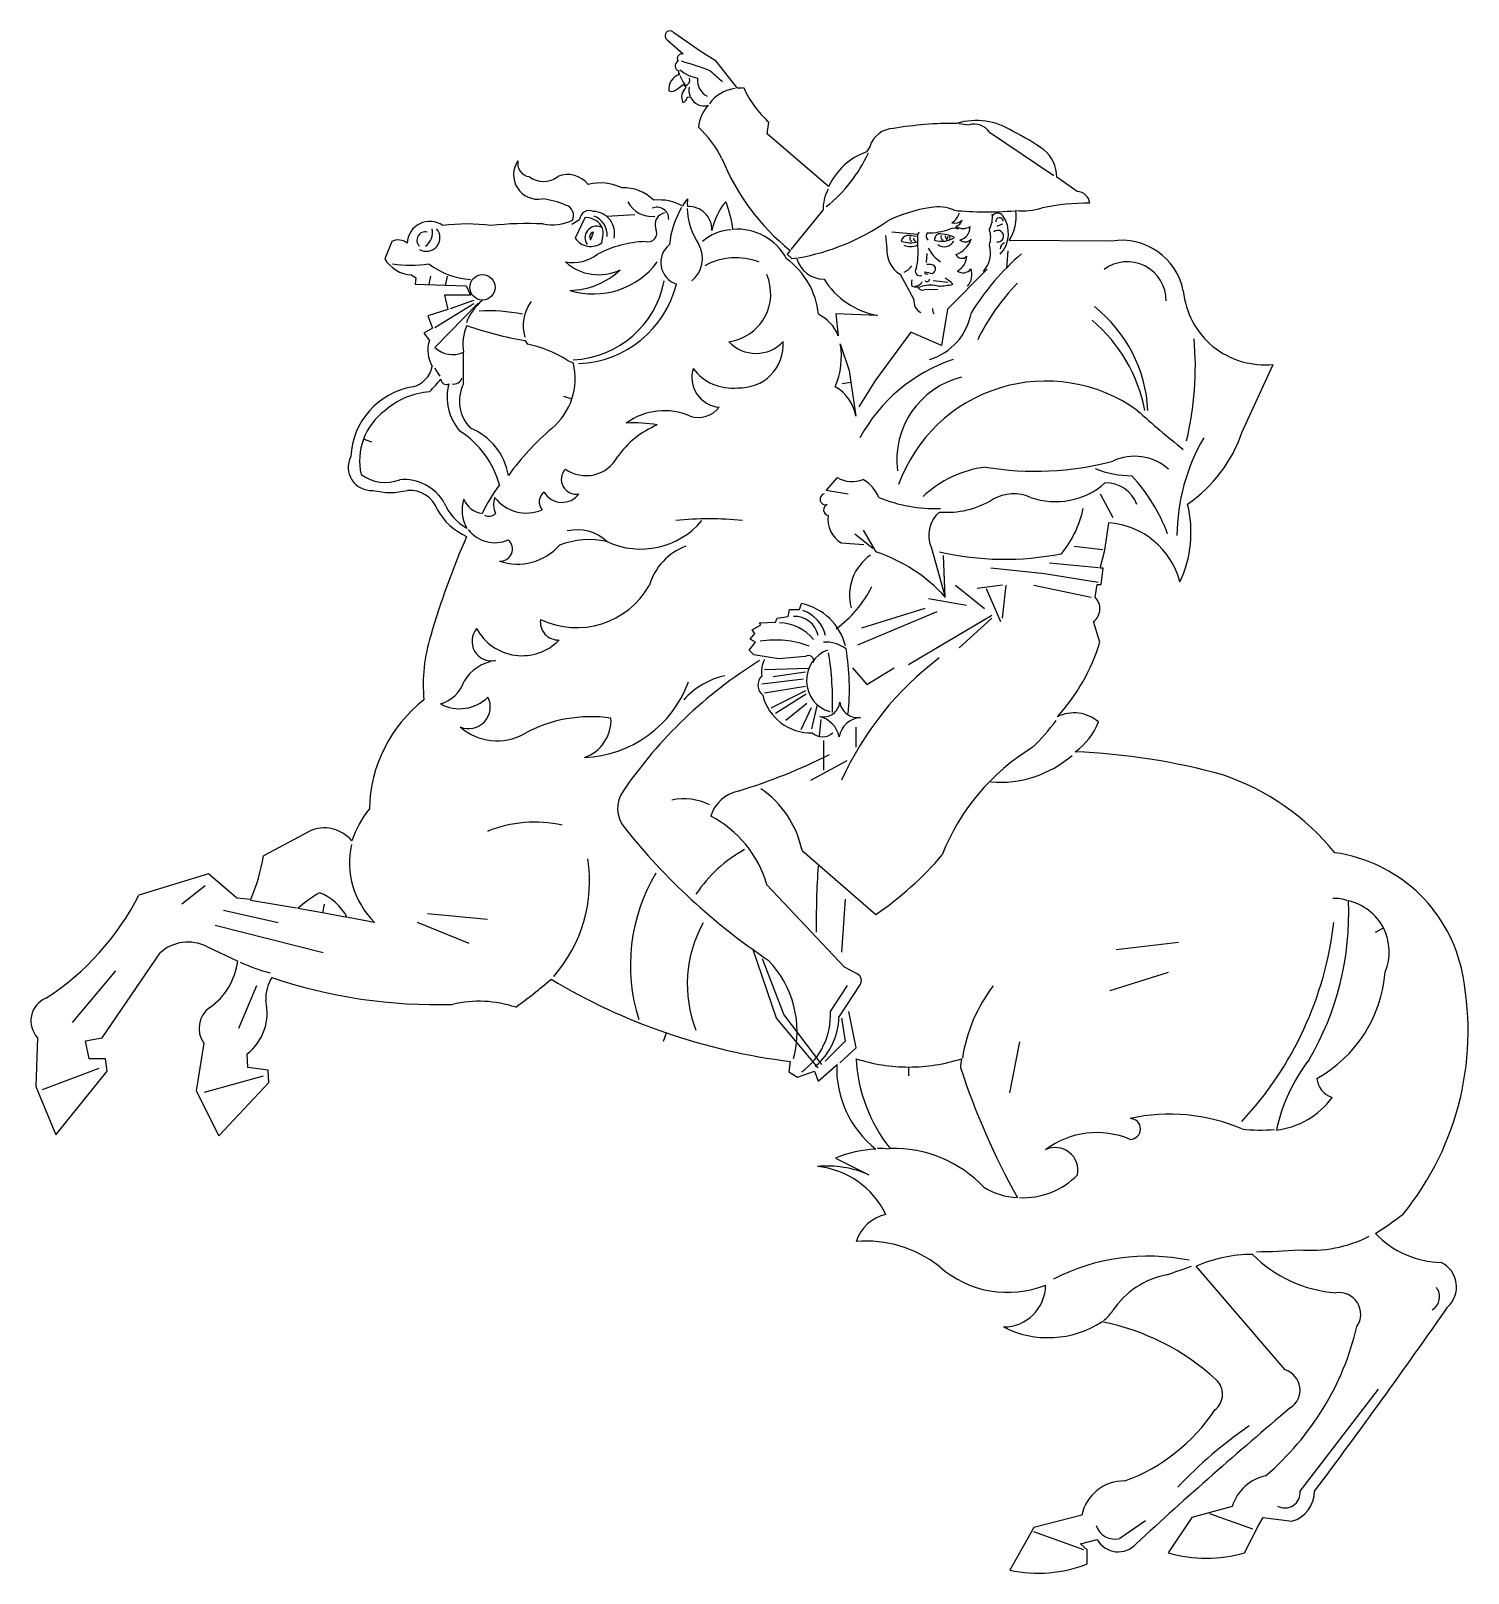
# Model space of a CAD drawing. Extents: x -1.3 to 14.9, y -3.5 to 13.9.
import ezdxf

# ---------------------------------------------------------------- set-up
doc = ezdxf.new("R2010")
doc.units = 0
doc.layers.add('WHITE', color=7, linetype='CONTINUOUS')

msp = doc.modelspace()

# ---------------------------------------------------------------- linework, layer by layer
at = {"layer": 'WHITE', "linetype": 'CONTINUOUS'}
for p, q in [((5.881, 13.835), (6.057, 13.68)), ((6.257999, 13.704), (5.953, 13.918)), ((6.427, 13.597), (6.257999, 13.704)), ((6.665999, 13.298), (6.427, 13.597)), ((5.992, 13.288), (6.057, 13.335)), ((6.057, 13.335), (6.09, 13.3)), ((6.103, 13.192), (6.138999, 13.196)), ((7.004, 12.779), (7.024, 12.909)), ((9.166, 12.895), (9.281, 12.88)), ((7.697, 12.184), (7.004, 12.779)), ((9.512, 12.798), (10.237, 12.307)), ((8.161, 12.633), (8.126, 12.576)), ((10.5, 12.13), (10.27, 12.289)), ((4.946, 11.833), (4.839, 11.6)), ((5.19, 11.85), (5.512, 11.869)), ((7.274, 11.473), (7.635, 11.916)), ((4.802, 11.758), (4.887, 11.814)), ((8.704, 11.642), (8.409, 11.671)), ((8.715, 11.671), (8.704, 11.642)), ((2.769, 11.564), (2.69, 11.369)), ((5.139999, 11.548), (5.151, 11.619)), ((8.704, 11.508), (8.704, 11.642)), ((10.888, 11.569), (9.734, 11.576)), ((7.262, 11.463), (7.229, 11.42)), ((7.229, 11.42), (7.282, 11.371)), ((7.282, 11.371), (7.335, 11.38)), ((8.803, 11.428), (8.798, 11.326)), ((9.717, 11.458), (9.704, 11.26)), ((2.993, 11.189), (3.042, 11.154)), ((3.042, 11.154), (3.032, 11.083)), ((3.207, 11.173), (3.187999, 11.083)), ((3.394, 11.173), (3.374, 11.065)), ((8.503, 11.194), (8.659, 10.909)), ((9.486, 11.253), (9.036, 10.8)), ((3.032, 11.083), (3.608, 11.065)), ((3.608, 11.065), (3.657, 10.958)), ((8.928, 11.024), (8.776, 11.017)), ((9.043, 11.102), (8.876, 11.121)), ((3.403, 10.798), (3.177999, 10.725)), ((3.743999, 10.869), (3.256, 10.369)), ((3.256, 10.593), (3.694, 10.864)), ((3.657, 10.958), (3.365, 10.958)), ((3.365, 10.958), (3.403, 10.798)), ((3.69, 10.897), (3.43, 10.805)), ((9.036, 10.8), (8.97, 10.39)), ((3.177999, 10.725), (3.229, 10.585)), ((8.248, 10.729), (7.777999, 10.748)), ((7.777999, 10.748), (7.806, 10.501)), ((3.229, 10.585), (3.13, 10.529)), ((3.13, 10.529), (3.194, 10.449)), ((4.270999, 10.446), (4.302, 10.404)), ((8.625, 10.543), (8.227, 10.001)), ((8.97, 10.39), (8.625, 10.543)), ((3.578, 9.958), (3.578, 10.315)), ((7.828999, 10.411), (7.927, 10.109)), ((4.75, 10.225), (4.817999, 10.19)), ((7.927, 10.109), (7.947, 9.977)), ((12.362, 9.416), (12.711, 10.178)), ((7.848, 9.961), (7.947, 9.977)), ((7.947, 9.977), (8.005, 9.595)), ((8.227, 10.001), (8.038999, 9.699)), ((4.705999, 9.819), (4.802, 9.788)), ((2.546, 9.3), (2.450999, 9.335)), ((7.794, 8.902), (7.671, 8.758)), ((7.671, 8.758), (7.915999, 8.718)), ((10.758, 8.717), (10.904, 8.451)), ((10.814, 8.083), (10.859, 8.39)), ((7.993999, 8.267), (8.196, 8.104)), ((8.085, 8.307), (8.229, 8.062)), ((7.839, 8.163999), (8.095, 8.145)), ((8.857, 8.104), (9.012999, 7.552)), ((9.012999, 7.552), (8.991, 8.022)), ((10.789, 8.085), (10.468, 8.123)), ((10.758, 7.879), (10.814, 8.083)), ((10.131, 7.815999), (9.527, 7.879)), ((10.187, 7.94), (10.739, 7.885)), ((10.793, 7.879), (10.758, 7.879)), ((10.77, 7.695), (10.793, 7.879)), ((9.128, 7.684999), (9.454, 7.425)), ((9.656999, 7.684999), (9.373, 7.649)), ((9.659, 7.313), (9.699, 7.684999)), ((10.01, 7.684999), (10.657, 7.55)), ((10.737, 7.715), (10.131, 7.815999)), ((10.703, 7.551), (10.725, 7.695)), ((10.725, 7.695), (10.77, 7.695)), ((8.821999, 7.537), (9.251, 7.460999)), ((9.475, 7.649), (9.637, 7.276)), ((7.098, 7.269999), (7.116, 7.315)), ((7.116, 7.315), (7.238999, 7.335)), ((7.238999, 7.335), (7.256999, 7.413)), ((7.256999, 7.413), (7.369999, 7.413)), ((7.369999, 7.413), (7.389999, 7.479)), ((8.027, 7.013999), (8.923, 7.388)), ((8.781, 7.425), (8.067, 7.201)), ((8.597, 6.789999), (9.536, 7.348999)), ((9.536, 7.313), (9.168, 6.978)), ((6.810999, 7.076), (6.866, 7.139999)), ((6.835, 7.184), (6.931, 7.237999)), ((6.866, 7.139999), (6.835, 7.184)), ((6.919, 7.26), (7.098, 7.269999)), ((6.931, 7.237999), (6.919, 7.26)), ((10.756, 7.043), (10.685, 7.275)), ((6.8, 6.954999), (6.872, 7.043)), ((6.872, 7.043), (6.810999, 7.076)), ((6.854, 6.901), (6.8, 6.954999)), ((7.131999, 6.856999), (6.854, 6.901)), ((7.434999, 6.88), (7.131999, 6.856999)), ((6.941999, 6.573999), (7.413, 6.63)), ((6.973, 6.736999), (7.466, 6.749)), ((7.434999, 6.704999), (7.072999, 6.651)), ((7.966, 6.754), (8.128, 6.566999)), ((8.128, 6.566999), (8.435, 6.754)), ((7.434999, 6.543), (6.973, 6.467)), ((7.05, 6.302999), (7.440999, 6.499)), ((7.441999, 6.454999), (7.098, 6.236999)), ((7.216, 6.162), (7.453, 6.356999)), ((7.500999, 6.302999), (7.381999, 6.052999)), ((7.506999, 6.064), (7.565999, 6.323999)), ((7.609, 6.171999), (7.591, 5.986999)), ((7.638999, 5.934), (7.638999, 5.598)), ((8.005999, 5.859), (8.005999, 6.083)), ((7.497, 5.486), (7.905, 5.71)), ((1.838, 4.908999), (1.324, 4.631999)), ((7.396999, 4.692999), (8.229, 3.970999)), ((0.703, 4.428999), (-0.082, 4.19)), ((1.021, 4.156), (0.703, 4.428999)), ((0.666, 4.293), (0.402, 4.086999)), ((7.876999, 3.375), (7.000999, 4.307)), ((0.870999, 4.019), (1.49, 3.881999)), ((1.179999, 4.138999), (1.021, 4.156)), ((1.697, 4.040999), (1.177, 4.129)), ((1.988, 3.989), (1.71, 4.038)), ((2.006, 4.085999), (1.988, 3.989)), ((7.882999, 4.144), (7.842999, 3.546)), ((1.995, 3.539), (0.777, 3.848)), ((2.266999, 3.937999), (1.988, 3.989)), ((2.575, 3.881999), (2.278, 3.937999)), ((3.644, 3.641999), (3.062, 3.881999)), ((3.174, 3.983999), (3.848999, 3.917)), ((13.866, 3.773), (13.954, 3.819)), ((-0.495, 2.581), (0.158999, 3.539)), ((0.684, 3.608), (1.031999, 3.446)), ((7.109, 2.801), (6.843999, 3.584)), ((11.642, 3.654), (10.94, 3.571)), ((-0.344999, 3.335), (-0.833, 2.752)), ((6.946, 3.473), (7.19, 2.838)), ((8.02, 3.301), (7.876999, 3.375)), ((10.873, 3.115), (11.529, 3.322)), ((1.046, 2.69), (1.248, 3.167999)), ((7.717, 2.875), (7.908999, 3.167999)), ((7.814, 2.815), (8.052, 3.177999)), ((7.578, 2.242), (7.109, 2.801)), ((7.19, 2.838), (7.618, 2.279)), ((7.842999, 2.801), (7.882999, 2.539999)), ((8.005999, 2.466), (7.925, 2.875)), ((5.835, 2.542), (5.868, 2.634999)), ((-1.225, 2.581), (-1.245, 2.032)), ((-0.683, 2.546), (-0.495, 2.581)), ((-0.643999, 2.342), (-0.683, 2.546)), ((0.648999, 2.519999), (0.564, 1.980999)), ((7.882999, 2.539999), (7.658999, 2.315999)), ((7.822, 2.299), (8.005999, 2.466)), ((9.741, 1.957), (9.854, 2.536)), ((-0.458, 2.342), (-0.643999, 2.342)), ((-0.439, 2.203999), (-0.458, 2.342)), ((1.146, 2.243), (1.139, 2.398)), ((7.263999, 2.312999), (7.249, 2.196)), ((7.578, 2.092), (7.793, 2.279)), ((7.793, 2.279), (7.788, 2.279)), ((-1.169, 1.998), (-0.532, 2.239)), ((-1.019, 1.485), (-0.439, 2.203999)), ((0.657, 1.967), (1.324, 2.151)), ((1.375, 2.213), (1.146, 2.243)), ((1.383, 2.075), (1.375, 2.213)), ((7.249, 2.196), (7.346, 2.137)), ((7.346, 2.137), (7.538, 2.203999)), ((7.538, 2.203999), (7.578, 2.092)), ((8.602, 2.151), (8.602, 2.25)), ((-1.245, 2.032), (-1.019, 1.485)), ((0.564, 1.980999), (0.818, 1.473)), ((0.818, 1.473), (1.383, 2.075)), ((7.775, 1.223), (8.149, 1.034)), ((12.845, -1.167), (11.842, 0.004)), ((13.015, -2.535), (13.899, -1.383999)), ((12.25, -2.707), (11.795, -2.834)), ((10.013, -2.946), (9.739, -3.426)), ((10.552, -2.808), (10.013, -2.946)), ((11.269, -2.868999), (10.982, -3.069)), ((11.795, -2.834), (11.527, -3.233)), ((11.991, -2.789), (12.479, -2.96)), ((12.388, -3.233), (12.55, -2.917)), ((12.55, -2.917), (12.597, -2.832)), ((12.597, -2.832), (12.921, -2.875)), ((10.576, -3.196), (10.01, -2.996)), ((10.539, -3.128), (10.727, -3.082)), ((10.614, -3.197), (10.539, -3.128)), ((10.614, -3.357), (10.614, -3.197))]:
    msp.add_line(p, q, dxfattribs=at)
for centre, radius in [((3.792999, 11.047), 0.143), ((4.802, 9.788), 0), ((2.450999, 9.335), 0), ((13.954, 3.819), 0), ((5.868, 2.634999), 0), ((8.602, 2.25), 0), ((7.775, 1.223), 0)]:
    msp.add_circle(centre, radius, dxfattribs=at)
for centre, radius, start, end in [((5.9077, 13.8846), 0.056281, 36.40161, 241.7064), ((6.024499, 13.5443), 0.058545, 115.821, 250.5764), ((6.0437, 13.6275), 0.054158, 75.78414, 214.307), ((5.2873, 10.8049), 2.891258, 68.17908, 74.95102), ((6.068199, 13.2821), 0.175173, 107.6799, 186.2575), ((6.0529, 13.4797), 0.048794, 169.0125, 219.0078), ((6.3236, 13.8875), 0.49272, 231.6671, 257.7436), ((6.4765, 13.6123), 0.489001, 201.0072, 216.4177), ((6.0636, 13.3872), 0.068024, 286.5702, 16.03849), ((6.418099, 13.3834), 0.200378, 173.524, 243.5884), ((7.436699, 14.6061), 1.550122, 226.1082, 232.8233), ((5.9263, 13.3409), 0.08433, 247.4794, 321.1602), ((6.1823, 13.1904), 0.143288, 130.1025, 203.6133), ((6.256899, 13.2695), 0.136593, 164.9362, 208.6474), ((6.6843, 12.884), 0.406999, 95.68265, 144.7323), ((6.684199, 13.6199), 0.32242, 266.764, 279.6055), ((7.827, 13.7939), 1.194929, 204.3087, 227.7779), ((6.037899, 13.197), 0.065326, 281.5679, 355.6079), ((6.290999, 13.259), 0.164538, 202.5127, 287.3334), ((6.6627, 12.8087), 0.436073, 137.7325, 174.0371), ((9.114399, 8.742), 4.155078, 89.64698, 99.50856), ((9.3601, 12.1553), 0.773639, 57.39249, 106.5283), ((9.3373, 12.6724), 0.215098, 35.71413, 105.1733), ((5.3442, 11.9187), 1.2875, 26.83969, 46.58931), ((8.4406, 12.548), 0.292271, 92.47082, 163.0904), ((8.4418, 10.1662), 2.959146, 55.33252, 63.17863), ((6.665699, 13.2316), 1.622555, 308.2853, 335.7428), ((8.3748, 11.8729), 0.745822, 109.4869, 155.3456), ((9.873, 12.2932), 0.397022, 359.3939, 50.60102), ((4.4182, 12.3168), 0.275213, 144.9125, 280.2154), ((4.3403, 12.4451), 0.150343, 168.5254, 262.6245), ((8.8831, 13.4688), 2.578982, 202.0646, 231.0546), ((4.482, 12.5052), 0.26398, 232.4181, 307.5818), ((4.7571, 12.0309), 0.288622, 37.85061, 113.2873), ((5.1244, 11.6637), 0.561893, 64.53403, 104.3652), ((4.343999, 11.067), 0.986696, 66.96918, 82.83897), ((5.3806, 11.6784), 0.492862, 45.34525, 91.69771), ((5.697199, 12.1417), 0.294311, 206.5825, 277.5767), ((5.7895, 11.5169), 0.515878, 59.41338, 96.95833), ((6.2258, 11.9088), 0.181486, 130.8889, 163.2822), ((6.3449, 11.9966), 0.242985, 168.2694, 189.1406), ((7.078999, 11.551), 0.711537, 139.6171, 168.8164), ((5.2685, 11.5156), 1.362175, 7.822565, 21.37181), ((8.096899, 11.9312), 0.46215, 151.1778, 181.8848), ((10.4871, 11.9714), 0.159138, 9.622134, 85.34985), ((4.6988, 11.8578), 0.121281, 333.1392, 75.09293), ((4.9991, 11.8005), 0.112909, 66.54811, 173.133), ((4.969099, 11.6901), 0.144779, 58.84621, 99.18245), ((5.0352, 11.656), 0.248156, 346.9604, 87.96778), ((4.972, 11.6368), 0.227696, 355.5164, 69.43216), ((5.761499, 11.8197), 0.131577, 357.518, 114.9485), ((5.8734, 11.7539), 0.134506, 98.29276, 199.9578), ((6.9221, 11.4249), 1.025397, 149.456, 174.1732), ((6.886, 11.965), 0.7835, 182.048, 213.8118), ((6.118999, 11.6963), 0.262101, 358.404, 93.06219), ((9.1216, 10.2257), 1.744261, 98.89151, 116.1816), ((8.927, 11.4989), 0.456286, 66.08086, 99.46024), ((8.9663, 11.9515), 0.215214, 304.4359, 342.0028), ((9.480299, 15.5789), 3.681375, 264.2583, 274.9039), ((9.253, 11.838), 0.292104, 331.593, 6.881723), ((9.602, 11.804), 0.077987, 40.84015, 139.1596), ((9.6235, 11.7905), 0.042737, 6.044091, 186.0433), ((9.381299, 11.6546), 0.344081, 317.014, 35.62091), ((9.3359, 11.8389), 0.477074, 326.5598, 9.057427), ((9.8871, 12.6133), 0.703872, 263.4656, 288.0334), ((10.659, 9.131), 2.867034, 90.29975, 101.1414), ((3.198199, 11.5363), 0.254341, 54.74776, 177.815), ((3.147599, 11.5789), 0.094332, 77.51072, 225.1285), ((3.159899, 11.6071), 0.153818, 239.1513, 40.9932), ((3.033699, 11.6708), 0.196832, 306.2178, 10.89321), ((3.618, 9.657), 2.104779, 82.54747, 97.45253), ((4.2925, 8.219099), 3.5477, 87.01896, 96.49821), ((4.5757, 12.3159), 0.562642, 259.8965, 294.2737), ((5.0791, 11.6057), 0.130111, 66.48916, 216.1213), ((5.0563, 11.6171), 0.055285, 102.8548, 161.1057), ((4.483099, 11.8191), 0.580118, 335.9844, 345.2091), ((4.988999, 11.657), 0.166397, 346.7989, 70.69356), ((5.6584, 11.6602), 0.100671, 253.0062, 28.34701), ((6.621099, 11.176), 0.520598, 92.76345, 131.8154), ((6.6687, 11.0795), 0.623574, 27.66225, 94.6637), ((6.9255, 13.8366), 2.493868, 279.9171, 304.89), ((8.8564, 11.6255), 0.058441, 142.5813, 232.7183), ((8.8083, 12.436), 0.775001, 270.1257, 288.9517), ((9.113, 11.575), 0.138538, 67.50762, 112.4926), ((9.1141, 11.9159), 0.14432, 259.5779, 308.5296), ((9.0766, 11.8594), 0.139325, 293.879, 336.121), ((9.213, 11.877), 0.165604, 241.1135, 298.8866), ((9.1407, 11.7289), 0.152289, 283.7899, 1.166219), ((9.254199, 11.6115), 0.270351, 341.1159, 18.88397), ((9.605199, 11.6243), 0.065103, 260.9862, 131.5746), ((9.7251, 11.5006), 0.26721, 103.8803, 119.1358), ((2.8426, 11.4203), 0.1615, 51.10749, 117.1205), ((5.017, 11.728), 0.219244, 215.72, 260.0223), ((5.0152, 11.7281), 0.219111, 260.4904, 304.72), ((5.0568, 11.6174), 0.055656, 161.565, 218.1454), ((5.677299, 10.303), 1.261924, 92.19353, 117.6332), ((6.0623, 11.3272), 0.257695, 128.4619, 251.3752), ((5.938199, 11.3736), 0.335021, 310.5457, 27.63588), ((9.9779, 11.7358), 1.643309, 183.6914, 188.814), ((8.587699, 11.559), 0.071155, 93.78729, 173.5439), ((8.6225, 11.8945), 0.344073, 252.1443, 283.5313), ((8.621, 11.676), 0.169941, 243.435, 296.5648), ((8.6042, 11.2512), 0.379398, 77.08462, 93.20332), ((8.6486, 11.6021), 0.037642, 149.8972, 248.8204), ((8.6829, 11.598), 0.029175, 172.1199, 264.2892), ((7.876, 11.444), 0.830519, 347.5535, 4.419879), ((9.173, 11.669), 0.395353, 207.0836, 237.3954), ((8.968999, 11.5816), 0.077043, 147.5059, 181.9339), ((8.9716, 11.822), 0.25568, 251.8626, 304.3862), ((8.969099, 11.5822), 0.076828, 114.6967, 147.9235), ((8.999799, 11.6317), 0.12592, 234.6689, 330.1366), ((8.9208, 11.17), 0.482272, 66.12437, 88.07501), ((8.9987, 11.6143), 0.037177, 155.0204, 251.6626), ((8.9939, 11.6026), 0.029051, 344.8661, 60.96455), ((5.5837, 12.5867), 3.591564, 343.7055, 344.4024), ((9.0394, 11.6035), 0.027029, 319.6522, 40.34838), ((9.040699, 11.6823), 0.279953, 289.2504, 340.7495), ((9.2364, 11.6505), 0.091466, 229.48, 318.5901), ((9.211999, 11.436), 0.310721, 317.7388, 16.45198), ((9.708, 11.4804), 0.075001, 111.9145, 180.3056), ((11.002, 10.87), 0.708181, 11.07193, 99.26285), ((3.0044, 11.5533), 0.364436, 210.3787, 268.2076), ((2.9835, 12.4549), 1.159082, 259.838, 280.162), ((3.7, 11.9608), 0.82492, 231.6352, 267.012), ((5.104499, 11.7486), 0.55944, 227.9778, 295.5757), ((4.807799, 11.8016), 0.475001, 260.5734, 306.7493), ((5.0442, 11.8729), 0.900527, 252.9394, 323.1657), ((6.6485, 10.6613), 0.719704, 68.52237, 118.9618), ((6.713899, 10.6607), 0.871092, 5.487414, 54.39958), ((7.648099, 11.4615), 0.323533, 194.5903, 269.451), ((8.671, 11.4636), 0.317655, 176.3179, 238.0711), ((9.2012, 11.4492), 0.074961, 204.5833, 315.8648), ((9.065999, 11.404), 0.189179, 296.0233, 357.8789), ((11.7362, 9.258999), 2.857101, 130.7022, 148.237), ((11.064, 10.8945), 0.441, 0.064961, 126.2853), ((4.7606, 11.8657), 0.853934, 271.3018, 313.2775), ((6.4988, 10.9745), 0.545441, 277.7126, 23.50066), ((8.4131, 11.6214), 0.907553, 212.1841, 259.5184), ((8.435999, 11.443), 0.252232, 296.8698, 322.0851), ((8.725899, 11.2297), 0.05257, 137.777, 294.8589), ((8.804699, 11.2187), 0.024086, 169.7164, 312.6437), ((9.112299, 12.4797), 1.299639, 255.2313, 258.9857), ((8.807, 11.1407), 0.029008, 217.5812, 358.6173), ((8.818, 11.0732), 0.232284, 72.7197, 93.7025), ((8.8487, 11.2563), 0.054447, 286.3064, 45.29764), ((8.799699, 10.8013), 0.408919, 43.15686, 59.05063), ((9.2149, 11.3138), 0.103438, 230.4495, 325.3574), ((9.1204, 11.1866), 0.192189, 318.7972, 20.84902), ((4.763799, 11.3268), 1.099023, 272.7744, 349.1011), ((4.833799, 11.367), 1.180943, 272.2906, 346.0838), ((8.744799, 11.0955), 0.113494, 161.7726, 198.2273), ((8.694999, 11.213), 0.163624, 249.239, 290.7612), ((8.672599, 11.1481), 0.088132, 268.3098, 335.8197), ((8.7602, 11.0806), 0.065533, 217.1841, 283.9514), ((8.845, 10.6612), 0.409274, 77.00957, 102.9904), ((8.894, 12.017), 0.957965, 272.5727, 282.2952), ((11.5959, 9.3809), 2.463876, 135.9176, 154.1806), ((12.6147, 11.095), 0.922042, 185.5394, 275.995), ((4.1669, 10.4396), 0.593329, 129.5632, 159.54), ((4.7185, 10.6123), 0.466868, 143.9573, 195.6942), ((8.7978, 10.891), 0.139962, 172.6109, 244.2411), ((8.934199, 10.7958), 0.066477, 168.5549, 225.9752), ((9.711299, 9.5808), 1.588616, 2.821532, 51.78687), ((4.138999, 10.399), 0.567253, 157.5044, 188.5158), ((5.039599, 14.7624), 4.384303, 251.0385, 259.9034), ((3.8602, 8.8262), 1.955631, 78.71191, 93.08362), ((7.3748, 10.3274), 0.464833, 21.92959, 63.66652), ((8.6406, 10.8822), 0.677011, 286.7755, 349.8586), ((9.532999, 9.331999), 1.759664, 10.70968, 49.74835), ((3.5374, 10.3381), 0.360863, 162.1023, 210.6724), ((8.291999, 10.149), 3.541127, 346.4111, 5.119719), ((3.455899, 10.5741), 0.286401, 225.7356, 295.2319), ((4.0281, 9.0684), 1.363395, 58.02936, 78.41068), ((6.878, 10.7209), 0.419461, 223.1549, 316.8452), ((6.6971, 10.4013), 0.487996, 266.9341, 3.84219), ((6.977999, 10.266), 0.863209, 336.7317, 9.669664), ((2.9302, 10.2177), 0.303558, 283.876, 347.8868), ((3.876, 10.449), 0.694971, 206.6757, 215.7485), ((4.105499, 10.017), 0.733202, 341.7999, 13.64771), ((6.4948, 10.0333), 0.340713, 162.985, 264.8132), ((6.607299, 10.4529), 0.542651, 216.1244, 276.7413), ((9.7059, 8.448699), 1.885297, 108.7463, 151.4407), ((3.1421, 9.1008), 0.833883, 99.60239, 177.512), ((-0.400899, 13.2183), 4.915556, 317.0494, 319.2866), ((3.3839, 10.0093), 0.058961, 177.3754, 299.5641), ((3.9838, 9.8101), 0.589649, 165.4736, 221.0324), ((3.4706, 10.0511), 0.095351, 257.5233, 343.4852), ((3.9711, 9.763899), 0.438444, 153.7213, 224.2423), ((7.532999, 9.5082), 0.479914, 10.42017, 60.27287), ((9.429699, 9.0979), 0.964589, 103.9599, 187.3203), ((10.1484, 8.2235), 1.766516, 54.35034, 160.2305), ((3.2684, 8.9953), 0.876602, 94.67192, 131.2861), ((4.1065, 10.0214), 0.733618, 309.5856, 341.449), ((3.117499, 9.084699), 0.711949, 126.9036, 159.4166), ((5.845499, 8.9242), 0.731001, 66.58425, 126.0798), ((6.2303, 9.8754), 0.29584, 251.4119, 322.1811), ((18.811, 18.1161), 11.39233, 227.932, 231.3578), ((2.9944, 8.5567), 1.023261, 14.73699, 57.84445), ((3.390899, 8.804699), 0.705433, 9.818839, 67.8381), ((6.642, 7.0657), 3.160721, 130.8652, 143.9669), ((6.158199, 8.5431), 1.02937, 112.5167, 144.9004), ((5.508999, 8.17), 1.34828, 79.09842, 93.99781), ((10.7925, 9.9603), 1.661197, 305.0285, 340.8735), ((3.119299, 9.089), 0.71215, 159.7915, 192.4887), ((13.8648, 8.2266), 2.239887, 149.8979, 179.5038), ((2.5394, 9.0158), 0.260333, 152.2538, 273.4362), ((4.960499, 9.325799), 0.403466, 234.8172, 331.7772), ((10.0273, 12.3718), 3.399975, 260.4463, 284.8905), ((11.147, 8.5668), 0.574575, 48.33002, 115.3519), ((2.696, 9.301), 0.455905, 233.3814, 291.218), ((2.907, 8.352), 0.526042, 30.12315, 95.01692), ((4.8491, 8.8809), 0.167072, 136.4551, 281.0138), ((7.9614, 9.1812), 0.325573, 239.0543, 292.3112), ((7.866199, 8.5086), 0.431055, 22.99613, 59.49664), ((9.6282, 7.7642), 1.265627, 97.50011, 133.1879), ((11.112, 9.980998), 1.060007, 247.3053, 270.2162), ((9.6356, 7.5547), 2.01453, 20.70651, 42.70471), ((2.751, 9.564999), 0.832404, 256.3811, 283.6189), ((2.973099, 8.425099), 0.331927, 19.5158, 94.50991), ((5.6265, 7.605), 2.041261, 143.5764, 154.1819), ((4.568799, 8.6269), 0.137161, 126.6109, 221.4846), ((4.690599, 8.857099), 0.236389, 210.5354, 323.6537), ((7.664499, 8.6565), 0.063941, 105.8839, 285.8841), ((9.7833, 8.246299), 0.471435, 66.00666, 119.659), ((10.2554, 9.4745), 0.845354, 250.6284, 311.36), ((10.826, 8.472), 0.368154, 19.51773, 91.86769), ((3.885699, 8.8645), 0.683777, 208.7128, 246.5879), ((3.8945, 8.8333), 0.575126, 202.1992, 241.2647), ((3.9667, 8.534), 0.404534, 162.4474, 210.4512), ((3.825999, 8.756), 0.264599, 202.2036, 261.9618), ((4.163499, 8.600399), 0.245743, 161.8378, 205.1366), ((4.289299, 8.9537), 0.453537, 217.6002, 292.9299), ((7.7042, 8.5349), 0.064069, 110.2734, 259.0231), ((8.890399, 10.184), 1.6324, 247.3969, 272.3734), ((9.029399, 9.501), 0.992496, 265.1798, 301.637), ((9.383199, 8.8095), 1.213234, 320.6963, 347.7944), ((10.4536, 8.2854), 1.330143, 334.9878, 13.68103), ((3.861799, 8.582799), 0.117502, 246.5325, 312.3787), ((5.5773, 8.9954), 0.901538, 245.0495, 320.0081), ((6.348999, 4.885), 3.550962, 83.92175, 96.07826), ((8.001799, 8.4308), 0.312527, 172.4247, 238.6089), ((9.171999, 8.249), 0.346763, 130.673, 204.7175), ((10.7917, 7.496), 0.896529, 14.6671, 85.69492), ((12.319, 4.46), 9.489086, 156.5445, 163.727), ((3.9335, 8.5473), 0.381223, 217.7326, 293.2498), ((3.9935, 8.094499), 0.136735, 266.0187, 48.55785), ((4.9962, 7.2869), 0.913432, 77.30112, 111.4613), ((4.863999, 7.8303), 0.481393, 46.23713, 103.6985), ((4.187399, 8.5612), 0.63657, 251.3658, 318.2095), ((6.3218, 7.4949), 0.674063, 110.567, 163.3529), ((8.4826, 7.5736), 0.550135, 124.4989, 194.9153), ((7.649499, 6.3135), 1.842029, 42.24963, 71.66341), ((9.6835, 11.2981), 3.319073, 257.1617, 281.0912), ((4.8564, 8.145899), 0.938837, 244.1473, 330.8085), ((6.9692, 8.288399), 1.364017, 306.5759, 333.0405), ((10.5722, 7.420899), 0.184419, 307.7088, 44.84649), ((7.3111, 7.0626), 0.272589, 11.72628, 92.33341), ((7.2581, 6.844799), 0.64777, 14.22719, 78.2512), ((7.276299, 7.026899), 0.396274, 13.28938, 70.74203), ((3.896699, 7.0534), 0.222303, 139.7621, 280.7083), ((4.239799, 7.473799), 0.582721, 208.3593, 315.8622), ((4.649799, 7.2726), 0.204778, 172.0282, 272.2951), ((7.1368, 6.76), 0.500051, 38.89599, 89.175), ((5.0082, 6.5584), 1.883559, 162.6848, 185.0683), ((7.1022, 6.0095), 1.058459, 69.20383, 99.63763), ((7.669, 6.677999), 0.366259, 52.09758, 94.85458), ((5.0711, 6.5088), 2.859845, 354.5464, 9.219578), ((8.6332, 7.695199), 2.220748, 317.7485, 342.9212), ((4.003399, 6.3499), 0.489488, 97.67818, 148.7291), ((9.633, 2.453999), 5.154065, 121.7874, 145.6255), ((7.2602, 6.7038), 0.320933, 153.4988, 187.4837), ((7.471, 6.834199), 0.058254, 340.7564, 128.1683), ((7.813799, 6.6117), 0.366666, 110.5652, 253.5567), ((4.385999, 6.378), 3.35548, 357.7968, 9.330375), ((11.102, 4.015), 3.575634, 127.1231, 155.7072), ((6.7065, 5.8254), 0.857395, 102.0164, 138.6362), ((7.044899, 6.5589), 0.145725, 134.9444, 231.4077), ((3.21, 6.724999), 0.394038, 285.9055, 342.1169), ((4.892799, 7.047999), 1.305927, 272.1591, 339.75), ((7.4977, 6.579999), 0.560208, 193.9444, 271.565), ((4.118199, 5.1301), 1.601556, 128.0083, 178.7871), ((3.532999, 6.7575), 0.464281, 242.4139, 313.9092), ((3.637399, 6.3122), 0.244185, 247.2574, 26.98479), ((7.638999, 6.3838), 0.18368, 256.781, 355.0654), ((8.024199, 6.3978), 0.20436, 188.384, 233.2759), ((5.0148, 4.631299), 1.571233, 81.68579, 118.586), ((4.802999, 6.160199), 0.439757, 288.4267, 3.3634), ((7.521399, 5.913199), 0.301434, 12.21961, 75.47508), ((8.0809, 5.9266), 0.269651, 95.51183, 169.2276), ((8.0249, 6.3967), 0.203933, 232.9333, 278.4877), ((8.49, 7.447), 2.190086, 313.3719, 324.0092), ((10.4643, 5.8206), 0.424858, 49.36214, 116.1549), ((10.0417, 6.4181), 0.751448, 305.5873, 338.5256), ((3.9567, 6.5573), 0.626362, 228.6635, 299.2785), ((7.628999, 6.1511), 0.175052, 228.497, 311.5031), ((4.799799, 11.5435), 6.458335, 286.8976, 296.763), ((11.2985, 3.7277), 2.495423, 121.5174, 158.4821), ((9.6256, 6.7135), 1.251463, 265.4352, 310.7195), ((10.1735, -1.5678), 7.381134, 74.5324, 87.62788), ((11.2423, 2.8994), 2.79533, 39.24945, 71.22475), ((5.6612, 5.167399), 0.34393, 145.1363, 218.769), ((6.0631, 4.600399), 0.675021, 64.56622, 101.4581), ((6.7632, 4.958699), 0.414352, 102.0069, 162.9776), ((6.2969, 4.462699), 1.123938, 11.82381, 55.59308), ((3.523, 4.3786), 1.276279, 142.0203, 160.6252), ((5.791199, 3.9613), 1.258222, 15.94727, 62.76489), ((2.0097, 4.546199), 0.401372, 39.59173, 115.3265), ((4.38, 3.6018), 1.410902, 77.26593, 112.1076), ((11.057, 9.4657), 7.242539, 218.5517, 236.076), ((3.241499, 4.5558), 0.947759, 167.5577, 225.3121), ((7.503, 3.329999), 1.566411, 118.7739, 146.2186), ((-1.0063, 5.0451), 2.366632, 337.4887, 349.9474), ((3.385499, 4.342), 1.614919, 318.5521, 9.121107), ((6.14, 7.0486), 3.719615, 304.1677, 319.7041), ((13.167, 2.9739), 1.711062, 13.17859, 81.93668), ((7.473, 3.398), 2.01232, 148.9484, 197.7056), ((17.11, 3.887), 9.552716, 176.2186, 180.7018), ((-2.762099, 5.5507), 3.005734, 302.8647, 333.0829), ((2.7432, 2.881), 1.551177, 120.5393, 131.7648), ((1.7316, 3.6532), 0.606446, 28.01023, 68.38456), ((10.3053, 3.979799), 3.257903, 329.5553, 2.53684), ((13.4195, 3.853899), 0.299096, 64.55726, 96.62366), ((13.4324, 3.5521), 0.585961, 27.09858, 77.42241), ((7.5187, 3.1865), 1.416409, 150.8236, 201.5167), ((9.4612, 4.337399), 3.960187, 316.9892, 353.3821), ((0.471499, 3.193399), 0.465935, 62.86295, 132.1207), ((13.4334, 3.550199), 0.585899, 337.0762, 27.30854), ((0.289799, 3.5343), 0.747434, 304.8595, 353.2154), ((1.9133, 5.280099), 2.034188, 245.1672, 255.3551), ((6.179399, 2.6476), 1.162642, 344.9143, 44.05213), ((12.473, 3.4369), 1.504394, 299.0713, 355.6197), ((11.6234, 2.6583), 3.286291, 321.0186, 12.4004), ((1.8231, 3.013), 0.475306, 148.691, 181.6879), ((3.2699, 8.716699), 5.762708, 251.2444, 271.8506), ((-0.050499, 8.660499), 7.120615, 306.33, 310.4263), ((8.109299, 9.156), 6.895429, 239.0883, 251.0319), ((7.981999, 3.225399), 0.084538, 325.8964, 63.3135), ((10.9916, 2.0735), 1.807017, 142.761, 171.1663), ((-1.024, 2.770999), 0.276539, 112.7633, 223.3885), ((0.7781, 2.8603), 0.586489, 307.9778, 13.67849), ((3.7545, 1.699599), 1.292345, 71.33932, 103.3545), ((0.8841, 2.686399), 0.288027, 125.4614, 215.2902), ((6.9233, 2.8362), 0.794615, 306.3248, 2.798658), ((7.0703, 2.829999), 0.74383, 309.8569, 358.8445), ((8.107399, 9.156499), 6.895279, 251.0482, 262.9742), ((8.96, 2.238899), 1.172685, 178.0404, 231.4363), ((9.7888, 2.4422), 1.785508, 183.1528, 218.5285), ((8.603499, 4.195899), 1.945903, 252.1181, 269.9559), ((8.5995, 4.196), 1.946001, 270.0736, 287.8809), ((9.636899, 2.2405), 0.451911, 166.7602, 179.6831), ((14.627, 1.1482), 1.919209, 142.0302, 168.2509), ((17.11, 4.835), 8.33811, 198.1112, 209.1227), ((13.4529, 2.1433), 0.249809, 184.8913, 251.826), ((12.6414, 2.4402), 0.90749, 276.746, 323.9383), ((11.5446, -0.353799), 2.07173, 66.91253, 102.4772), ((11.097, 1.5515), 0.117499, 270, 90), ((10.7225, 0.5446), 0.965029, 67.16548, 126.8319), ((12.5647, 3.2309), 1.691703, 262.9477, 275.5054), ((8.2655, 0.063899), 1.258629, 91.6618, 112.9368), ((8.2764, 0.7319), 0.598782, 80.23093, 92.71861), ((8.43, -0.074899), 1.405415, 43.52676, 91.54937), ((10.2525, 1.0837), 0.257295, 348.8647, 114.9416), ((7.6796, -0.026799), 1.160014, 66.13079, 95.4216), ((7.475, 0.171), 0.961703, 25.63242, 84.3309), ((9.8646, 1.5729), 0.796835, 238.564, 267.2234), ((9.8934, 1.6295), 0.853624, 267.0857, 315.7642), ((8.4385, 0.1459), 0.451532, 102.3402, 162.456), ((10.7365, 5.1908), 5.744744, 302.9844, 306.8033), ((14.6234, 1.093), 1.047128, 223.5141, 269.1026), ((8.1162, -1.059), 1.345358, 51.91885, 94.61298), ((12.458, 7.115999), 6.950243, 270.5276, 274.4809), ((13.126, 1.675999), 1.49414, 265.2013, 296.5994), ((11.3024, -2.223799), 2.33995, 78.59788, 117.1673), ((9.624799, 5.757699), 6.147261, 287.8393, 290.6133), ((12.4852, -1.4968), 1.632821, 90.28773, 113.1986), ((13.5351, 1.1929), 1.495531, 224.9675, 265.509), ((14.4686, -0.2314), 0.31001, 312.49, 63.48453), ((9.716799, 0.8701), 1.162414, 228.4631, 291.5616), ((11.6926, -1.0275), 0.951577, 101.1859, 145.9709), ((9.668, -0.207), 0.476016, 270, 359.5185), ((13.4535, -0.5399), 0.244491, 325.9006, 98.34884), ((14.4111, -0.3413), 0.175866, 302.2713, 36.77225), ((10.5151, -0.2492), 0.460066, 307.946, 327.7055), ((-44.3379, 40.6224), 71.90716, 323.1171, 325.1573), ((10.1723, 0.310899), 1.11452, 243.097, 302.9814), ((10.2586, -3.244699), 2.671869, 47.46177, 78.76871), ((10.565, 0.055), 3.176492, 310.4546, 346.6768), ((12.7761, -1.3946), 0.237736, 302.547, 73.15765), ((11.9201, -1.4421), 0.22042, 307.0729, 48.89966), ((10.3273, -0.4781), 2.06819, 290.1277, 326.5535), ((50.4239, -45.9351), 58.08431, 130.2374, 132.525), ((15.216, -5.848999), 4.909799, 124.4442, 136.8322), ((11.0281, -2.906), 0.486122, 88.71519, 168.3687), ((12.7308, -2.8536), 0.502646, 102.0342, 163.0431), ((12.8412, -2.550699), 0.174422, 241.5101, 5.1617), ((12.8274, -2.537199), 0.350527, 285.4874, 0.359504), ((10.9263, -2.853199), 0.222872, 198.5244, 284.4727), ((10.9617, -2.9514), 0.268589, 209.094, 318.8802), ((11.9575, -1.650099), 1.640397, 254.7853, 285.2147), ((10.0616, -1.9339), 1.526575, 257.8001, 291.2145)]:
    msp.add_arc(centre, radius, start, end, dxfattribs=at)

doc.saveas('drawing.dxf')
